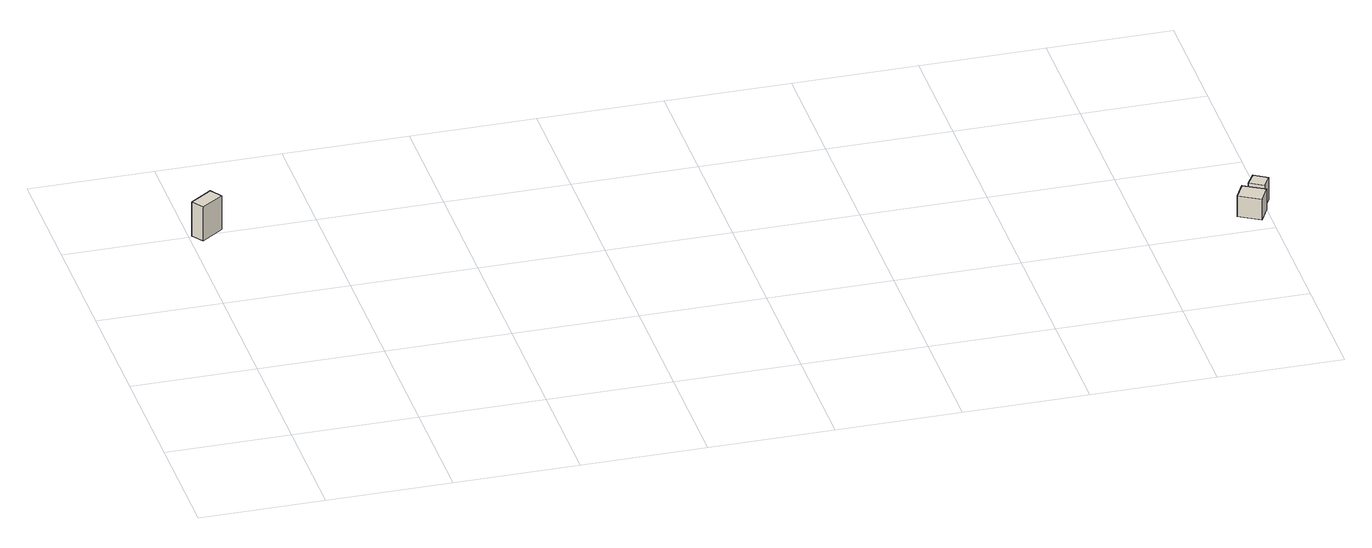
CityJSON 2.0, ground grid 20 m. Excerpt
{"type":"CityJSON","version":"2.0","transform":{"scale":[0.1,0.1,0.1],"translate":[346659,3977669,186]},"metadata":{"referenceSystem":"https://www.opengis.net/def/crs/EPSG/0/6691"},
"CityObjects":{
"building1":{"type":"Building","attributes":{"measuredHeight":6},"geometry":[{"type":"Solid","lod":"1","boundaries":[[[[0,1,2,3]],[[2,4,5,3]],[[1,6,4,2]],[[0,7,6,1]],[[3,5,7,0]],[[4,6,7,5]]]]}]},
"building2":{"type":"Building","attributes":{"measuredHeight":3.5},"geometry":[{"type":"Solid","lod":"1","boundaries":[[[[8,9,10,11]],[[10,12,13,11]],[[9,14,12,10]],[[8,15,14,9]],[[11,13,15,8]],[[12,14,15,13]]]]}]},
"building3":{"type":"Building","attributes":{"measuredHeight":4},"geometry":[{"type":"Solid","lod":"1","boundaries":[[[[16,17,18,19]],[[18,20,21,19]],[[17,22,20,18]],[[16,23,22,17]],[[19,21,23,16]],[[20,22,23,21]]]]}]}
},
"vertices":[
[41,628,7],[54,609,7],[18,584,7],[5,603,7],[18,584,67],[5,603,67],[54,609,67],[41,628,67],
[1541,35,145],[1526,7,145],[1492,26,145],[1507,54,145],[1492,26,181],[1507,54,181],[1526,7,181],[1541,35,181],
[1551,62,144],[1539,41,144],[1517,54,144],[1530,75,144],[1517,54,184],[1530,75,184],[1539,41,184],[1551,62,184]
]}
